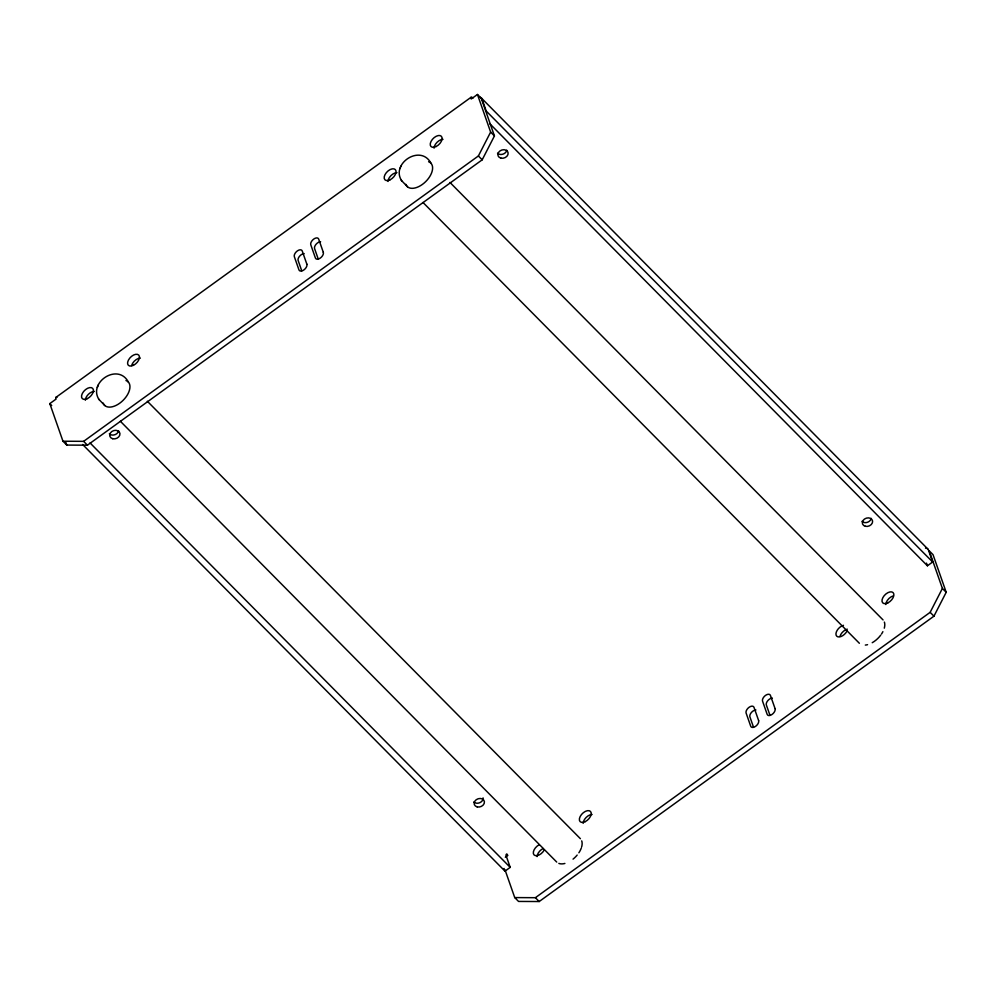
<?xml version="1.0" encoding="UTF-8"?>
<svg xmlns="http://www.w3.org/2000/svg" width="996" height="996" viewBox="0 0 996 996"><rect width="100%" height="100%" fill="white"/><g stroke="black" fill="none" stroke-linecap="round" stroke-linejoin="round"><path stroke-width="1.49" d="M128.422 382.165C118.101 362.307 87.648 382.539 99.09 399.633M431.069 163.381C420.748 143.524 390.295 163.755 401.737 180.849M97.334 387.382L97.708 386.523M399.981 168.598L400.355 167.739M98.094 385.601L98.392 384.917M400.741 166.83L401.039 166.133M56.959 397.429A7.918 1.706 54.1 0 0 56.062 399.085L49.8 403.604L62.972 441.228L83.627 441.34L478.379 155.974L490.63 132.082L477.458 94.471L471.195 98.99A7.918 1.706 54.1 0 1 473.025 97.994M62.972 441.228L66.782 445.075L87.436 445.187L482.189 159.821L494.439 135.929L481.267 98.305L477.458 94.471M514.733 897.583L535.387 897.695L930.152 612.328L942.39 588.437L929.218 550.813L933.028 554.66L946.2 592.284L933.949 616.175L539.197 901.529L518.543 901.43L514.733 897.583L505.109 870.093M55.876 397.416L470.996 97.322M505.321 857.245L507.823 855.44L506.802 853.908A1.32 0.759 -44.7 0 0 506.018 855.415L510.213 867.367L504.984 871.151L82.631 444.49M489.746 123.653L927.425 565.778L932.642 562.005L928.459 550.053A7.918 4.532 -44.7 0 0 925.496 548.149M481.392 98.056L927.824 549.02M932.642 562.005L486.21 111.029L482.027 99.077A7.918 4.532 -44.7 0 0 479.051 97.172M490.63 132.082L494.439 135.929M942.39 588.437L946.2 592.284M478.379 155.974L482.189 159.821M930.152 612.328L933.949 616.175M449.98 182.467L883.054 619.935M401.264 180.288L407.501 186.787M423.026 202.499L859.374 643.279M147.333 401.251L580.407 838.719M98.604 399.072L104.841 405.571M120.379 421.283L556.727 862.063M90.038 442.934L510.213 867.367M49.8 403.604L51.705 405.534M83.627 441.34L87.436 445.187M535.387 897.695L539.197 901.529M926.492 563.126L927.425 565.778M769.958 715.265L766.36 705.006A4.992 2.851 -44.7 0 1 767.866 700.586A4.992 2.851 -44.7 0 1 772.386 698.096M753.499 727.155L749.913 716.896A4.992 2.851 -44.7 0 1 751.42 712.476A4.992 2.851 -44.7 0 1 755.939 709.986M318.185 258.91L314.599 248.651A4.992 2.851 -44.7 0 1 316.106 244.232A4.992 2.851 -44.7 0 1 320.625 241.742M301.738 270.8L298.153 260.541A4.992 2.851 -44.7 0 1 299.659 256.121A4.992 2.851 -44.7 0 1 304.178 253.631M504.051 868.487L504.984 871.151M65.773 442.187L66.782 445.075M428.616 161.75A16.621 9.512 -44.7 0 1 425.753 181.558A16.621 9.512 -44.7 0 1 405.87 184.335M125.969 380.534A16.621 9.512 -44.7 0 1 123.106 400.342A16.621 9.512 -44.7 0 1 103.223 403.119M884.373 622.089A16.621 9.512 -44.7 0 1 884.286 628.165M882.892 631.663A16.621 9.512 -44.7 0 1 881.51 634.016M880.701 635.162A16.621 9.512 -44.7 0 1 872.235 642.706M867.541 644.673A16.621 9.512 -44.7 0 1 865.325 645.072M581.714 840.873A16.621 9.512 -44.7 0 1 581.639 846.949M581.266 848.094A16.621 9.512 -44.7 0 1 578.863 852.788M577.17 855.066A16.621 9.512 -44.7 0 1 573.049 859.125M564.894 863.457A16.621 9.512 -44.7 0 1 558.843 863.42M537.093 856.597A7.271 4.158 -44.7 0 1 543.106 848.53M544.339 849.837A7.271 4.158 -44.7 0 1 534.055 854.917A7.271 4.158 -44.7 0 1 539.309 844.683M85.332 400.243A7.271 4.158 -44.7 0 1 94.309 391.391M583.158 823.306A7.271 4.158 -44.7 0 1 592.122 814.454M131.609 365.52A7.271 4.158 -44.7 0 1 140.361 358.099M846.998 631.066A7.271 4.158 -44.7 0 1 839.304 636.93A7.271 4.158 -44.7 0 1 836.329 632.037A7.271 4.158 -44.7 0 1 843.488 625.314M839.964 636.382A7.271 4.158 -44.7 0 1 847.297 629.161M387.979 181.459A7.271 4.158 -44.7 0 1 396.956 172.619M885.805 604.522A7.271 4.158 -44.7 0 1 893.35 595.869M434.044 148.167A7.271 4.158 -44.7 0 1 443.008 139.328M483.072 797.883A5.254 4.158 -19.3 0 1 479.798 802.689A5.254 4.158 -19.3 0 1 473.785 801.954M871.214 518.381A5.254 4.158 -19.3 0 1 867.342 522.327A5.254 4.158 -19.3 0 1 861.976 521.344M506.765 150.222A5.254 4.158 -19.3 0 1 502.88 154.168A5.254 4.158 -19.3 0 1 497.514 153.185M118.574 430.832A5.254 4.158 -19.3 0 1 114.702 434.766A5.254 4.158 -19.3 0 1 109.336 433.795M775.075 708.642L770.443 695.445A4.992 2.851 -44.7 0 0 765.488 695.42A4.992 2.851 -44.7 0 0 762.55 701.159L767.169 714.356A4.992 2.851 -44.7 0 0 772.124 714.381A4.992 2.851 -44.7 0 0 775.075 708.642M758.616 720.531L753.997 707.347A4.992 2.851 -44.7 0 0 749.042 707.322A4.992 2.851 -44.7 0 0 746.104 713.049L750.723 726.246A4.992 2.851 -44.7 0 0 755.678 726.271A4.992 2.851 -44.7 0 0 758.616 720.531M323.302 252.287L318.683 239.102A4.992 2.851 -44.7 0 0 313.728 239.077A4.992 2.851 -44.7 0 0 310.789 244.804L315.408 258.001A4.992 2.851 -44.7 0 0 320.363 258.026A4.992 2.851 -44.7 0 0 323.302 252.287M306.855 264.177L302.236 250.992A4.992 2.851 -44.7 0 0 297.281 250.967A4.992 2.851 -44.7 0 0 294.343 256.694L298.962 269.891A4.992 2.851 -44.7 0 0 303.917 269.916A4.992 2.851 -44.7 0 0 306.855 264.177M87.399 398.599A7.271 4.158 -44.7 0 0 92.653 388.353A7.271 4.158 -44.7 0 0 82.357 393.432A7.271 4.158 -44.7 0 0 87.399 398.599M585.212 821.65A7.271 4.158 -44.7 0 0 590.466 811.416A7.271 4.158 -44.7 0 0 580.182 816.496A7.271 4.158 -44.7 0 0 585.212 821.65M133.452 365.295A7.271 4.158 -44.7 0 0 138.705 355.062A7.271 4.158 -44.7 0 0 128.409 360.141A7.271 4.158 -44.7 0 0 133.452 365.295M390.046 179.815A7.271 4.158 -44.7 0 0 395.3 169.581A7.271 4.158 -44.7 0 0 385.004 174.661A7.271 4.158 -44.7 0 0 390.046 179.815M887.872 602.879A7.271 4.158 -44.7 0 0 893.113 592.632A7.271 4.158 -44.7 0 0 882.83 597.712A7.271 4.158 -44.7 0 0 887.872 602.879M436.111 146.524A7.271 4.158 -44.7 0 0 441.353 136.278A7.271 4.158 -44.7 0 0 431.069 141.357A7.271 4.158 -44.7 0 0 436.111 146.524M477.196 806.897A5.254 4.158 -19.3 0 0 484.405 801.68A5.254 4.158 -19.3 0 0 476.25 799.701A5.254 4.158 -19.3 0 0 477.196 806.897M112.747 438.738A5.254 4.158 -19.3 0 0 119.943 433.521A5.254 4.158 -19.3 0 0 111.801 431.542A5.254 4.158 -19.3 0 0 112.747 438.738M865.375 526.286A5.254 4.158 -19.3 0 0 872.583 521.082A5.254 4.158 -19.3 0 0 864.428 519.09A5.254 4.158 -19.3 0 0 865.375 526.286M500.926 158.127A5.254 4.158 -19.3 0 0 508.122 152.923A5.254 4.158 -19.3 0 0 499.98 150.931A5.254 4.158 -19.3 0 0 500.926 158.127"/></g></svg>
